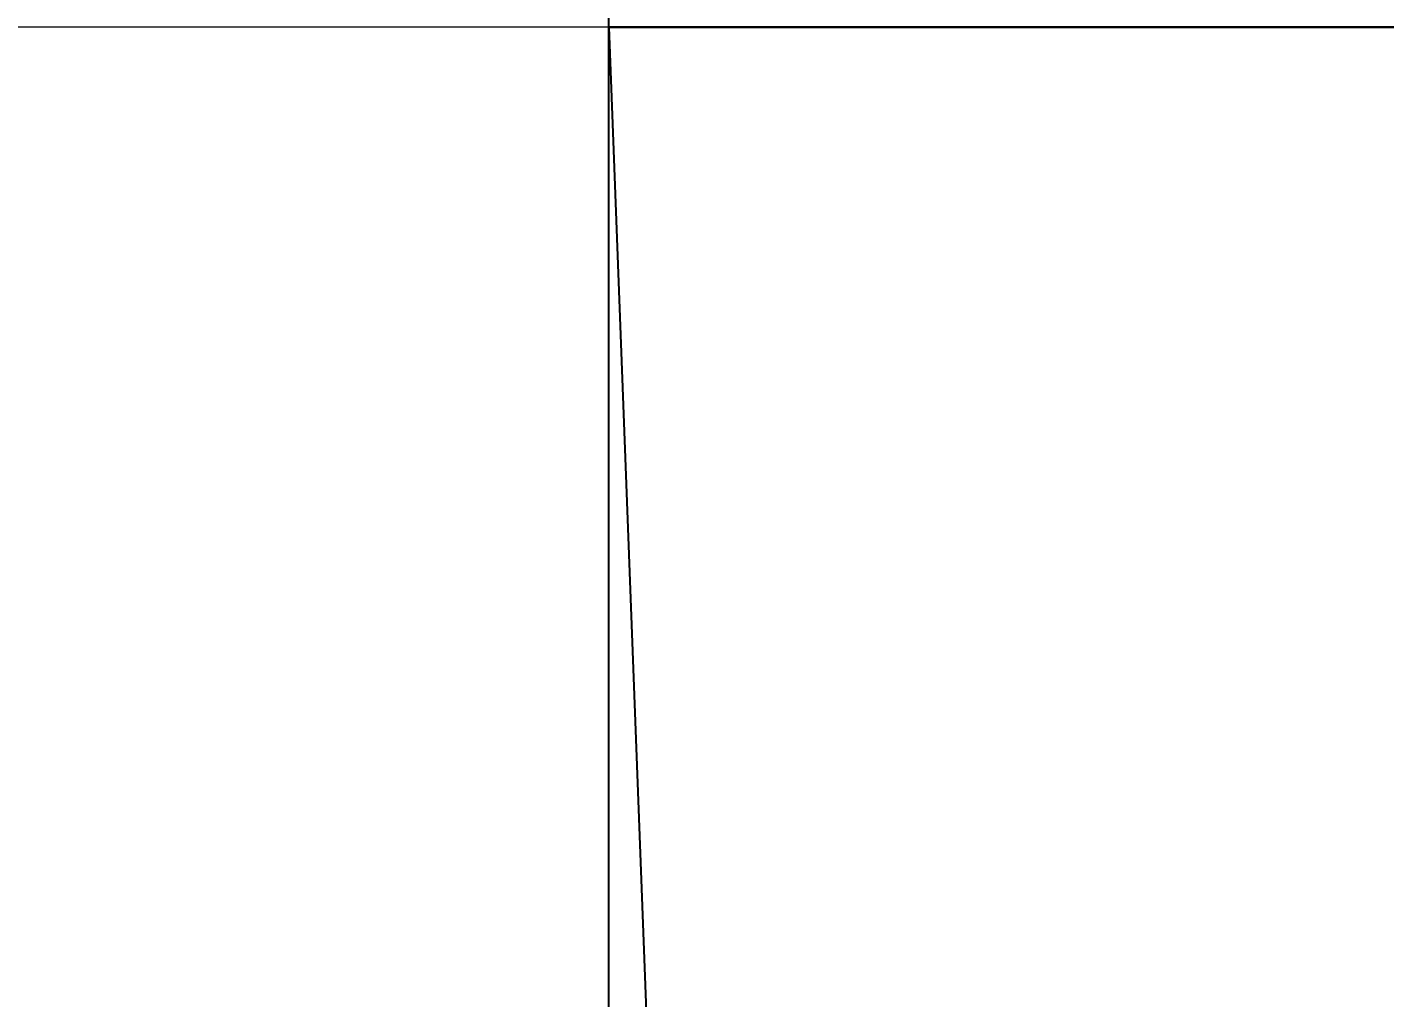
# Model space of a CAD drawing. Header units: metres. Extents: x -434 to 683, y -422 to -228.
# Drawn here: x 44.382564 to 44.383696, y -287.149285 to -287.148475 of the extents above; entities that cross this region are included whole.
import ezdxf

# ---------------------------------------------------------------- set-up
doc = ezdxf.new("R2010")
doc.units = ezdxf.units.M
doc.header["$MEASUREMENT"] = 0
doc.header["$PDMODE"] = 34
for name, color, linetype in [('Boundry Wall', 14, 'Continuous'), ('Columns', 41, 'Continuous'), ('WALL', 7, 'Continuous')]:
    doc.layers.add(name, color=color, linetype=linetype)
doc.layers.add('Dimn Out', color=6, linetype='Continuous', lineweight=9)
doc.layers.add('Raseef', color=225, linetype='Continuous', lineweight=13)
doc.styles.add('UTMAN', font='romantic.ttf', dxfattribs={"width": 0.6})
doc.dimstyles.new('UTMAN 77', dxfattribs={"dimscale": 0.8, "dimtxt": 0.1, "dimasz": 0.1, "dimexe": 0, "dimexo": 0, "dimgap": 0.09, "dimtad": 0, "dimzin": 0, "dimdsep": 46, "dimtxsty": 'UTMAN', "dimblk": 'OBLIQUE', "dimcen": 0.09, "dimclrd": 252, "dimclre": 8, "dimclrt": 7, "dimadec": 0, "dimazin": 0, "dimtfac": 1, "dimtix": 1, "dimtofl": 0, "dimtmove": 1, "dimatfit": 3, "dimldrblk": 'OBLIQUE', "dimfxl": 0.18, "dimtolj": 1, "dimtzin": 0, "dimlwd": -1, "dimarcsym": 0})

# ---------------------------------------------------------------- blocks, each defined once
blk = doc.blocks.new('g col')
at = {"layer": 'Columns'}
h = blk.add_hatch(dxfattribs=at)
h.set_pattern_fill('ANSI31', color=1, scale=0.2)
h.set_pattern_definition([(45, (-46.67382963912632, 345.1554098738134), (-0.01767766952966369, 0.01767766952966369), [])])
h.paths.add_polyline_path([(1.477928890381008e-12, 0), (0.5999999999999872, 0), (0.5999999999999872, -0.2000000000000455), (1.477928890381008e-12, -0.2000000000000455)])
at = {"layer": 'Columns', "color": 1}
blk.add_lwpolyline([(1.477928890381008e-12, 0), (0.5999999999999872, 0), (0.5999999999999872, -0.2000000000000455), (1.477928890381008e-12, -0.2000000000000455)], close=True, dxfattribs=at)
blk = doc.blocks.new('g col1')
at = {"layer": 'WALL', "color": 1}
blk.add_blockref('g col', (-30.4930939118755, -2.160049916710705e-12), dxfattribs=at)
blk = doc.blocks.new('_OBLIQUE')
at = {"color": 0, "linetype": 'ByBlock'}
blk.add_line((-0.5, -0.5), (0.5, 0.5), dxfattribs=at)
blk = doc.blocks.new('*D53')
at = {"layer": 'DEFPOINTS', "color": 0, "ltscale": 50, "transparency": 16777216}
for p in [(74.38304868868927, -286.342358899817), (44.38304868860745, -287.1484748499921), (74.38304868868927, -287.1484748470381)]:
    blk.add_point(p, dxfattribs=at)
at = {"layer": 'Dimn Out', "color": 8, "lineweight": -2, "ltscale": 50, "transparency": 16777216}
for p, q in [((44.38304868860745, -287.1484748499921), (44.38304868860745, -286.342358899817)), ((74.38304868868927, -287.1484748470381), (74.38304868868927, -286.342358899817))]:
    blk.add_line(p, q, dxfattribs=at)
at = {"layer": 'Dimn Out', "color": 252, "ltscale": 50, "transparency": 16777216}
for p, q in [((44.38304868860745, -286.342358899817), (58.92388892533475, -286.342358899817)), ((74.38304868868927, -286.342358899817), (59.84220845196197, -286.342358899817))]:
    blk.add_line(p, q, dxfattribs=at)
at = {"layer": 'Dimn Out', "color": 252, "ltscale": 50, "transparency": 16777216, "xscale": 0.024, "yscale": 0.024, "zscale": 0.024, "rotation": 180}
blk.add_blockref('_OBLIQUE', (44.38304868860745, -286.342358899817), dxfattribs=at)
at = {"layer": 'Dimn Out', "color": 252, "ltscale": 50, "transparency": 16777216, "xscale": 0.024, "yscale": 0.024, "zscale": 0.024}
blk.add_blockref('_OBLIQUE', (74.38304868868927, -286.342358899817), dxfattribs=at)
at = {"layer": 'Dimn Out', "color": 7, "ltscale": 50, "transparency": 16777216, "insert": (59.38304868864836, -286.342358899817), "char_height": 0.4, "attachment_point": 5, "style": 'UTMAN'}
blk.add_mtext('\\A1;30.00', dxfattribs=at)
blk = doc.blocks.new('*D297')
at = {"layer": 'DEFPOINTS', "color": 0, "ltscale": 50, "transparency": 16777216}
for p in [(44.38304868881005, -287.1483649109687), (41.44573464127892, -287.260325072036), (44.74108389077219, -296.5415438614795)]:
    blk.add_point(p, dxfattribs=at)
at = {"layer": 'Dimn Out', "color": 8, "lineweight": -2, "ltscale": 50, "transparency": 16777216}
for p, q in [((44.38304868881005, -287.1483649109687), (41.44573464127892, -287.260325072036)), ((44.74108389077219, -296.5415438614795), (41.80376984324106, -296.6535040225469))]:
    blk.add_line(p, q, dxfattribs=at)
at = {"layer": 'Dimn Out', "color": 252, "ltscale": 50, "transparency": 16777216}
for p, q in [((41.44573464127892, -287.260325072036), (41.61054938291404, -291.5842975567992)), ((41.80376984324106, -296.6535040225469), (41.63895510160594, -292.3295315377837))]:
    blk.add_line(p, q, dxfattribs=at)
at = {"layer": 'Dimn Out', "color": 252, "ltscale": 50, "transparency": 16777216, "xscale": 0.024, "yscale": 0.024, "zscale": 0.024}
for p, rotation in [((41.44573464127892, -287.260325072036), 92.1828584423408), ((41.80376984324106, -296.6535040225469), 272.1828584423408)]:
    blk.add_blockref('_OBLIQUE', p, dxfattribs=dict(at, rotation=rotation))
at = {"layer": 'Dimn Out', "color": 7, "ltscale": 50, "transparency": 16777216, "insert": (41.62475224225994, -291.9569145472915), "char_height": 0.4, "attachment_point": 5, "rotation": 272.18285844234083, "style": 'UTMAN'}
blk.add_mtext('\\A1;9.40', dxfattribs=at)

msp = doc.modelspace()

# ---------------------------------------------------------------- linework, layer by layer
at = {"layer": 'Boundry Wall'}
msp.add_line((57.3724218354045, -287.1484748498178), (44.38304868860081, -287.1484748498178), dxfattribs=at)
at = {"layer": 'Boundry Wall', "flags": 128}
msp.add_lwpolyline([(44.38304868860745, -287.1484748499921), (44.39067272674799, -287.3484748498179)], dxfattribs=at)
at = {"layer": 'Raseef'}
msp.add_line((44.391467065148, -287.1484748498178), (42.18145080504487, -287.1484748498178), dxfattribs=at)

# ---------------------------------------------------------------- block references
at = {"layer": 'WALL', "color": 1}
msp.add_blockref('g col1', (74.87614260047484, -287.1484748498156), dxfattribs=at)

# ---------------------------------------------------------------- dimensions: what is measured, and where the dimension line sits
at = {"layer": 'Dimn Out', "color": 6, "ltscale": 50}
dim = msp.add_linear_dim(base=(74.38304868868927, -286.342358899817), p1=(44.38304868860745, -287.1484748499921), p2=(74.38304868868927, -287.1484748470381), dimstyle='UTMAN 77', override={"dimtxt": 0.5, "dimasz": 0.03}, dxfattribs=at)
dim.commit()
dim.dimension.update_dxf_attribs({"geometry": '*D53', "text_midpoint": (59.38304868864836, -286.342358899817)})
dim = msp.add_aligned_dim(p1=(44.74108389077219, -296.5415438614795), p2=(44.38304868881005, -287.1483649109687), distance=2.93944703838833, dimstyle='UTMAN 77', override={"dimtxt": 0.5, "dimasz": 0.03}, dxfattribs=at)
dim.commit()
dim.dimension.update_dxf_attribs({"geometry": '*D297', "text_midpoint": (41.62475224225994, -291.9569145472915)})

doc.saveas('drawing.dxf')
